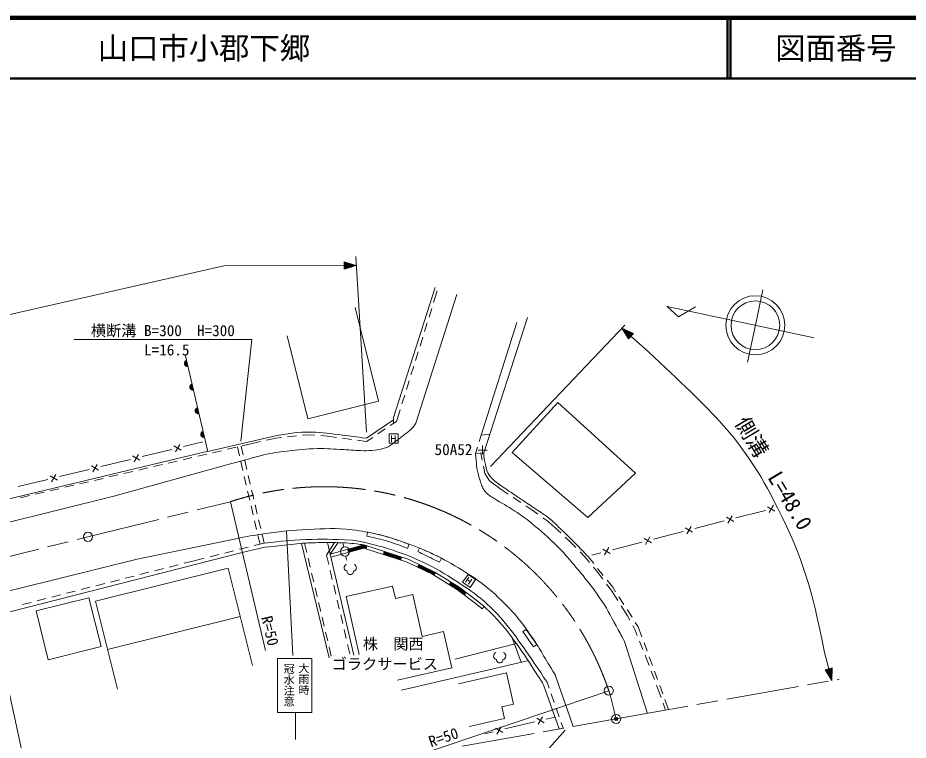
# Model space of a CAD drawing. Units: millimetres, scale not verified. Extents: x 40000 to 680000, y 20000 to 380000.
# Drawn here: x 391872 to 538531, y 260941 to 380000 of the extents above; entities that cross this region are included whole.
import ezdxf
from ezdxf.enums import TextEntityAlignment as Align

# ---------------------------------------------------------------- set-up
doc = ezdxf.new("R2010")
doc.units = ezdxf.units.MM
doc.header["$LTSCALE"] = 1000
doc.header["$PDMODE"] = 32
doc.header["$PDSIZE"] = 500
doc.linetypes.add('CHAIN', pattern=[18.5, 12, -1.5, 3.5, -1.5])
for name, color, linetype, lineweight in [('M-BGD', 7, 'Continuous', 13), ('M-BMK', 2, 'CHAIN', 13), ('M-BMK-SRVR', 3, 'Continuous', 13), ('M-STR-HTXT', 7, 'Continuous', 13), ('M-STR-STRC', 7, 'Continuous', 13), ('M-TTL', 2, 'Continuous', 140), ('M-TTL-LINE', 7, 'Continuous', 50)]:
    doc.layers.add(name, color=color, linetype=linetype, lineweight=lineweight)
doc.layers.add('M-OTRS', color=6, linetype='Continuous')
doc.layers.add('M-TTL-TXT', color=7, linetype='Continuous')
doc.styles.add('@ＭＳ ゴシック', font='')
doc.styles.add('ＭＳ ゴシック', font='')
doc.styles.get('@ＭＳ ゴシック').set_extended_font_data('@MS Gothic')
doc.styles.get('ＭＳ ゴシック').set_extended_font_data('MS Gothic')

# ---------------------------------------------------------------- blocks, each defined once
blk = doc.blocks.new('plus')
at = {"color": 0, "linetype": 'Continuous', "lineweight": -2}
for p, q in [((-1.25, 0), (1.25, 0)), ((0, -1.25), (0, 1.25))]:
    blk.add_line(p, q, dxfattribs=at)

msp = doc.modelspace()

# ---------------------------------------------------------------- linework, layer by layer
at = {"layer": 'M-BGD'}
for p, q in [((460623, 335554), (453740, 314149)), ((464160, 334389), (457420, 313193)), ((460941, 334976), (460347, 333067)), ((451282, 316795), (447453, 332229)), ((460050, 332112), (459605, 330680)), ((498835, 332445), (500678, 330689)), ((475837, 330626), (468609, 308281)), ((459308, 329725), (458862, 328293)), ((474050, 329787), (468181, 311195)), ((436250, 327573), (439640, 313907)), ((458565, 327338), (458120, 325905)), ((423147, 308539), (419457, 324498)), ((457823, 324951), (457377, 323518)), ((457080, 322563), (456634, 321131)), ((456337, 320176), (455892, 318744)), ((439640, 313907), (451282, 316795)), ((455595, 317789), (455149, 316357)), ((454852, 315402), (454258, 313492)), ((473300, 308384), (480808, 316599)), ((480808, 316599), (493603, 304974)), ((453740, 314149), (453743, 313146)), ((449280, 310696), (453741, 313751)), ((454258, 313492), (453230, 312802)), ((423147, 308539), (434333, 311118)), ((436276, 310935), (437769, 311089)), ((438763, 311191), (439648, 311282)), ((440771, 311206), (439648, 311282)), ((442893, 311063), (441769, 311139)), ((444362, 310856), (442893, 311063)), ((452400, 312245), (451155, 311409)), ((468181, 311195), (467876, 310184)), ((468181, 311195), (469609, 311371)), ((417589, 309464), (418796, 308728)), ((418561, 309699), (417824, 308492)), ((419164, 309331), (422371, 310108)), ((428829, 309451), (430248, 309783)), ((430248, 309783), (431835, 310150)), ((432810, 310375), (434397, 310742)), ((434397, 310742), (435282, 310833)), ((446837, 310507), (445352, 310717)), ((449297, 310161), (447828, 310368)), ((450325, 310851), (449297, 310161)), ((387424, 299992), (423232, 308559)), ((411758, 308051), (411021, 306844)), ((412361, 307683), (417221, 308860)), ((421526, 307743), (422986, 308084)), ((423960, 308312), (425420, 308654)), ((426394, 308882), (427855, 309223)), ((428032, 309265), (428366, 307832)), ((429012, 307989), (428675, 309415)), ((467586, 309226), (467281, 308215)), ((467281, 308215), (468609, 308281)), ((468155, 308259), (468376, 307081)), ((473300, 308384), (485766, 297649)), ((405558, 306034), (410418, 307212)), ((410786, 307815), (411993, 307079)), ((416657, 306604), (418118, 306946)), ((419091, 307173), (420552, 307515)), ((426285, 306304), (429392, 307129)), ((428594, 306858), (428934, 305397)), ((429585, 305555), (429241, 307015)), ((398755, 304386), (403614, 305563)), ((403983, 306167), (405190, 305431)), ((404954, 306402), (404218, 305195)), ((407679, 301178), (426285, 306304)), ((409354, 304896), (410815, 305238)), ((411788, 305465), (413249, 305807)), ((414223, 306035), (415683, 306376)), ((468560, 306098), (468781, 304920)), ((391952, 302737), (396811, 303915)), ((397180, 304518), (398387, 303782)), ((398151, 304754), (397415, 303547)), ((404485, 303757), (405946, 304099)), ((406920, 304327), (408380, 304668)), ((429161, 304423), (429502, 302962)), ((430158, 303122), (429814, 304582)), ((468781, 304920), (469558, 303690)), ((469558, 303690), (471482, 302263)), ((493603, 304974), (485766, 297649)), ((397183, 302049), (398643, 302391)), ((399617, 302619), (401077, 302960)), ((402051, 303188), (403512, 303530)), ((430731, 300688), (430387, 302148)), ((471482, 302263), (472631, 301493)), ((389134, 296572), (407679, 301178)), ((392314, 300911), (393775, 301252)), ((394748, 301480), (396209, 301821)), ((429729, 301989), (430070, 300528)), ((473461, 300936), (474707, 300100)), ((430297, 299554), (430638, 298093)), ((431305, 298255), (430961, 299715)), ((475538, 299543), (476686, 298773)), ((515362, 299426), (516580, 298707)), ((516331, 299675), (515612, 298458)), ((516939, 299316), (516965, 299323)), ((476686, 298773), (477515, 298183)), ((509552, 297930), (508833, 296713)), ((510160, 297571), (515003, 298817)), ((430865, 297119), (431206, 295658)), ((431878, 295822), (431534, 297282)), ((478329, 297604), (479158, 297015)), ((479158, 297015), (480400, 295957)), ((503381, 295826), (508224, 297072)), ((508583, 297681), (509801, 296962)), ((432444, 293422), (432107, 294848)), ((449336, 294562), (449483, 295237)), ((480400, 295957), (481293, 295105)), ((496603, 294081), (501445, 295327)), ((501804, 295936), (503022, 295217)), ((502773, 296185), (502054, 294968)), ((411543, 290754), (428342, 294264)), ((430808, 293010), (432444, 293422)), ((431433, 294685), (431767, 293252)), ((443150, 274503), (438624, 293382)), ((439094, 293419), (439455, 291900)), ((444053, 293503), (442727, 291460)), ((442856, 293516), (443323, 291582)), ((443323, 291582), (444620, 293498)), ((482017, 294414), (482910, 293562)), ((482910, 293562), (483767, 292700)), ((489824, 292335), (494666, 293582)), ((495025, 294191), (496243, 293472)), ((495994, 294440), (495275, 293222)), ((387714, 281354), (428818, 291902)), ((425959, 291791), (427413, 292157)), ((428383, 292401), (429838, 292766)), ((428818, 291902), (432539, 292745)), ((443323, 291582), (448887, 293127)), ((443456, 291101), (448876, 292605)), ((445470, 293286), (445562, 292759)), ((446213, 292385), (446347, 291903)), ((446240, 292289), (448885, 293023)), ((448883, 292918), (446267, 292192)), ((446294, 292096), (448880, 292814)), ((448878, 292709), (446320, 291999)), ((448876, 292605), (456002, 290293)), ((448878, 292709), (449264, 292584)), ((449295, 292679), (448880, 292814)), ((448883, 292918), (449326, 292774)), ((449357, 292870), (448885, 293023)), ((448887, 293127), (456189, 290757)), ((449388, 292965), (449233, 292489)), ((452241, 292039), (452087, 291563)), ((452210, 291944), (455064, 291018)), ((456076, 292561), (456335, 293247)), ((457753, 292034), (458028, 292609)), ((484473, 291991), (485330, 291129)), ((488246, 292446), (489464, 291727)), ((489215, 292695), (488496, 291477)), ((392235, 285997), (411543, 290754)), ((419263, 290100), (420929, 290526)), ((420929, 290526), (422564, 290937)), ((423534, 291181), (424989, 291547)), ((439685, 290927), (440032, 289467)), ((442727, 291460), (443100, 289880)), ((443323, 291582), (447239, 274951)), ((445898, 291299), (446006, 290634)), ((452118, 291658), (454971, 290732)), ((452148, 291753), (455002, 290827)), ((452179, 291848), (455033, 290922)), ((454940, 290637), (455095, 291113)), ((456189, 290757), (460560, 288633)), ((461322, 290267), (461666, 290922)), ((485330, 291129), (486062, 290232)), ((486752, 290045), (485835, 291190)), ((486434, 291463), (487887, 291837)), ((404675, 283868), (426547, 289286)), ((414419, 288862), (415872, 289233)), ((416841, 289481), (418294, 289852)), ((426547, 289286), (430520, 273249)), ((456002, 290293), (460319, 288195)), ((457915, 289919), (457696, 289469)), ((460367, 288283), (457740, 289559)), ((457784, 289649), (460415, 288370)), ((460464, 288458), (457827, 289739)), ((457871, 289829), (460512, 288546)), ((486695, 289458), (487427, 288561)), ((488314, 288093), (487377, 289264)), ((409574, 287624), (411028, 287995)), ((411996, 288243), (413450, 288614)), ((440262, 288494), (440609, 287035)), ((443330, 288907), (443674, 287447)), ((460319, 288195), (464280, 285745)), ((460367, 288283), (460443, 288236)), ((460653, 288576), (460390, 288150)), ((460496, 288321), (460415, 288370)), ((460464, 288458), (460548, 288406)), ((460601, 288491), (460512, 288546)), ((460560, 288633), (464562, 286158)), ((487427, 288561), (488238, 287478)), ((313188, 266437), (392235, 285997)), ((402308, 285767), (403761, 286138)), ((404730, 286386), (406183, 286757)), ((407152, 287005), (408605, 287376)), ((440839, 286062), (441186, 284602)), ((443904, 286474), (444248, 285014)), ((445944, 284599), (453615, 286336)), ((453615, 286336), (454076, 284301)), ((463205, 286998), (462942, 286573)), ((464336, 285828), (462995, 286658)), ((463047, 286743), (464393, 285910)), ((464449, 285993), (463100, 286828)), ((463152, 286913), (464506, 286076)), ((464449, 285993), (465601, 285128)), ((465661, 285208), (464506, 286076)), ((464562, 286158), (467529, 283929)), ((488837, 286677), (489648, 285594)), ((489856, 286168), (488939, 287313)), ((490341, 285413), (489856, 286168)), ((397464, 284529), (398917, 284900)), ((399886, 285148), (401339, 285519)), ((448103, 275067), (445944, 284599)), ((454076, 284301), (456928, 284947)), ((456928, 284947), (458489, 278056)), ((464280, 285745), (467220, 283536)), ((464336, 285828), (465481, 284968)), ((465541, 285048), (464393, 285910)), ((465721, 285288), (465421, 284888)), ((489648, 285594), (490698, 283945)), ((491693, 283310), (490882, 284572)), ((392619, 283291), (394073, 283662)), ((394881, 282244), (403587, 284421)), ((395041, 283910), (396495, 284281)), ((403587, 284421), (405596, 276384)), ((408265, 269378), (404675, 283868)), ((441416, 283629), (441763, 282170)), ((444478, 284041), (444823, 282581)), ((467220, 283536), (468371, 282594)), ((467529, 283929), (468687, 282981)), ((491235, 283101), (492285, 281452)), ((396890, 274207), (394881, 282244)), ((445052, 281608), (445397, 280148)), ((468687, 282981), (468382, 282583)), ((493044, 281207), (492233, 282468)), ((428517, 281331), (406646, 275913)), ((441993, 281197), (442340, 279737)), ((492285, 281452), (492691, 280709)), ((494070, 279611), (493585, 280365)), ((442570, 278764), (442916, 277305)), ((445626, 279174), (445971, 277715)), ((458489, 278056), (462003, 278852)), ((462003, 278852), (463361, 272858)), ((475071, 278834), (475620, 279213)), ((475071, 278834), (476787, 276345)), ((475620, 279213), (477337, 276725)), ((493170, 279831), (493575, 279087)), ((493575, 279087), (493914, 278217)), ((494676, 277960), (494070, 279611)), ((474774, 273786), (473275, 277831)), ((495614, 265369), (491801, 277220)), ((494278, 277285), (494822, 275888)), ((405596, 276384), (396890, 274207)), ((443147, 276332), (443508, 274813)), ((446201, 276741), (446573, 275162)), ((463918, 274274), (474010, 276851)), ((476787, 276345), (477337, 276725)), ((495537, 275613), (495020, 277021)), ((495185, 274956), (495524, 274085)), ((496399, 273266), (495882, 274674)), ((463361, 272858), (454402, 270828)), ((455044, 269166), (475845, 274037)), ((495524, 274085), (495840, 273256)), ((464457, 270222), (472367, 272024)), ((472367, 272024), (473535, 266898)), ((483347, 263190), (480383, 271690)), ((496196, 272321), (496730, 270919)), ((497261, 270920), (496744, 272328)), ((478469, 270093), (481067, 262826)), ((479040, 270494), (479379, 269528)), ((497086, 269985), (497402, 269155)), ((498122, 268573), (497605, 269981)), ((479709, 268584), (480205, 267168)), ((497402, 269155), (497817, 267995)), ((498154, 267054), (498569, 265894)), ((499073, 265983), (498467, 267634)), ((473535, 266898), (471595, 266456)), ((471595, 266456), (472033, 264534)), ((480535, 266224), (481031, 264808)), ((472033, 264534), (466212, 263207)), ((478547, 263805), (477343, 264548)), ((477574, 263575), (478316, 264778)), ((480377, 264753), (478918, 264407)), ((471735, 262191), (470532, 262933)), ((470763, 261960), (471505, 263164)), ((476972, 263946), (472107, 262793)), ((481361, 263865), (481700, 262898)), ((470161, 262331), (468802, 262009))]:
    msp.add_line(p, q, dxfattribs=at)
msp.add_circle((445767, 292038), 750, dxfattribs=at)
for centre, radius, start, end in [((419794, 323036), 500, 103.01975, 283.01975), ((419794, 323036), 400, 103.01975, 283.01975), ((419794, 323036), 300, 103.01975, 283.01975), ((419794, 323036), 200, 103.01975, 283.01975), ((419794, 323036), 100, 103.01975, 283.01975), ((419794, 323036), 100, 103.01975, 283.01975), ((420696, 319139), 500, 103.01975, 283.01975), ((420696, 319139), 400, 103.01975, 283.01975), ((420696, 319139), 300, 103.01975, 283.01975), ((420696, 319139), 200, 103.01975, 283.01975), ((420696, 319139), 100, 103.01975, 283.01975), ((420696, 319139), 100, 103.01975, 283.01975), ((421597, 315242), 500, 103.01975, 283.01975), ((421597, 315242), 400, 103.01975, 283.01975), ((421597, 315242), 300, 103.01975, 283.01975), ((421597, 315242), 200, 103.01975, 283.01975), ((421597, 315242), 100, 103.01975, 283.01975), ((421597, 315242), 100, 103.01975, 283.01975), ((422498, 311345), 500, 103.01975, 283.01975), ((422498, 311345), 400, 103.01975, 283.01975), ((422498, 311345), 300, 103.01975, 283.01975), ((422498, 311345), 200, 103.01975, 283.01975), ((422498, 311345), 100, 103.01975, 283.01975), ((422498, 311345), 100, 103.01975, 283.01975), ((446238, 289375), 599, 113.44836, 257.2818), ((447041, 289375), 599, 282.7182, 66.55164), ((446639, 288759), 534, 176.52859, 3.47141), ((470848, 274823), 599, 113.44836, 257.2818), ((471651, 274823), 599, 282.7182, 66.55164), ((471250, 274206), 534, 176.52859, 3.47141)]:
    msp.add_arc(centre, radius, start, end, dxfattribs=at)
for points, knots in [([(457420, 313193), (457166, 312771), (457065, 312627), (456784, 312307), (456403, 311871), (456098, 311718), (455644, 311359), (455064, 310900), (454727, 310660), (454134, 310218), (453642, 309852), (453414, 309571), (452870, 309288), (452551, 309122), (452341, 309098), (451992, 309007), (451492, 308875), (451208, 308797), (450693, 308743), (449963, 308668), (449550, 308647), (448815, 308656), (447518, 308671), (446794, 308771), (445498, 308831), (443825, 308909), (442888, 309023), (441215, 308989), (439269, 308950), (438179, 308838), (436247, 308603), (434729, 308418), (433876, 308298), (432385, 307954), (431204, 307680), (430792, 307564), (429392, 307129)], [0, 0, 0, 0, 1, 1, 1, 2, 2, 2, 3, 3, 3, 4, 4, 4, 5, 5, 5, 6, 6, 6, 7, 7, 7, 8, 8, 8, 9, 9, 9, 10, 10, 10, 11, 11, 11, 12, 12, 12, 12]), ([(434333, 311118), (436990, 311561), (437877, 311732), (440167, 311718), (442200, 311706), (443329, 311467), (445348, 311226), (446886, 311043), (447390, 310975), (449280, 310696)], [0, 0, 0, 0, 1, 1, 1, 2, 2, 2, 3, 3, 3, 3]), ([(467281, 308215), (467427, 306425), (467397, 305825), (467814, 304365), (467956, 303869), (468038, 303591), (468222, 303109), (468349, 302774), (468411, 302577), (468608, 302278), (468835, 301931), (468998, 301757), (469298, 301470), (469637, 301146), (469908, 301065), (470305, 300815), (471637, 299974), (472422, 299564), (473745, 298709), (474838, 298002), (475426, 297563), (476436, 296743), (478186, 295323), (479148, 294495), (480731, 292893), (482781, 290819), (483784, 289516), (485623, 287252), (486489, 286187), (486931, 285554), (487706, 284420), (488888, 282690), (489393, 281619), (490409, 279786), (490962, 278789), (491141, 278465), (491801, 277220)], [0, 0, 0, 0, 1, 1, 1, 2, 2, 2, 3, 3, 3, 4, 4, 4, 5, 5, 5, 6, 6, 6, 7, 7, 7, 8, 8, 8, 9, 9, 9, 10, 10, 10, 11, 11, 11, 12, 12, 12, 12]), ([(468609, 308281), (468680, 307487), (468700, 307237), (468845, 306583), (468984, 305958), (469031, 305585), (469318, 305013), (469540, 304574), (469734, 304361), (470071, 304003), (470422, 303629), (470595, 303509), (471081, 303165)], [0, 0, 0, 0, 1, 1, 1, 2, 2, 2, 3, 3, 3, 4, 4, 4, 4]), ([(471081, 303165), (471741, 302710), (471908, 302596), (472439, 302234), (473371, 301597), (473895, 301243), (474832, 300614), (475737, 300007), (476253, 299680), (477154, 299066), (478097, 298423), (478661, 298108), (479546, 297386), (480130, 296908), (480403, 296578), (480951, 296061), (481457, 295583), (481747, 295321), (482247, 294838), (482813, 294290), (483126, 293978), (483678, 293415), (484188, 292895), (484460, 292590), (484969, 292069), (485305, 291724), (485413, 291615), (485835, 291190)], [0, 0, 0, 0, 1, 1, 1, 2, 2, 2, 3, 3, 3, 4, 4, 4, 5, 5, 5, 6, 6, 6, 7, 7, 7, 8, 8, 8, 9, 9, 9, 9]), ([(428342, 294264), (430374, 294657), (430943, 294745), (432621, 294990), (435361, 295390), (436910, 295576), (439677, 295675), (442514, 295776), (444129, 295981), (446944, 295622), (450110, 295219), (451879, 294789), (454896, 293753), (458527, 292506), (460545, 291654), (463848, 289698), (467055, 287799), (468851, 286622), (471510, 284011), (473526, 282032), (474556, 280799), (476171, 278481), (476967, 277339), (477256, 276927), (478107, 275488)], [0, 0, 0, 0, 1, 1, 1, 2, 2, 2, 3, 3, 3, 4, 4, 4, 5, 5, 5, 6, 6, 6, 7, 7, 7, 8, 8, 8, 8]), ([(449500, 295232), (451199, 294873), (451694, 294773), (453068, 294358), (454353, 293970), (454794, 293802), (456307, 293211)], [0, 0, 0, 0, 1, 1, 1, 2, 2, 2, 2]), ([(432444, 293422), (435662, 293793), (436592, 293887), (439263, 293999), (442284, 294126), (443342, 294068), (447004, 293920)], [0, 0, 0, 0, 1, 1, 1, 2, 2, 2, 2]), ([(432539, 292745), (434660, 292959), (435195, 293010), (436896, 293192), (437606, 293268), (438002, 293330), (438713, 293389), (439738, 293475), (440316, 293475), (441345, 293500), (442253, 293523), (442763, 293519), (443671, 293507), (444560, 293496), (445059, 293506), (445946, 293448), (446627, 293404), (447008, 293361), (447687, 293282), (448156, 293227), (448309, 293208), (448887, 293127)], [0, 0, 0, 0, 1, 1, 1, 2, 2, 2, 3, 3, 3, 4, 4, 4, 5, 5, 5, 6, 6, 6, 7, 7, 7, 7]), ([(447004, 293920), (449794, 293363), (450641, 293200), (452903, 292489), (455075, 291806), (456280, 291359), (458345, 290400), (460762, 289276), (462036, 288471), (464278, 287030), (466061, 285883), (467069, 285230), (468666, 283835), (470163, 282527), (470927, 281701), (472212, 280184), (473628, 278512), (474279, 277460), (475547, 275673), (476959, 273683), (477395, 273008), (479040, 270494)], [0, 0, 0, 0, 1, 1, 1, 2, 2, 2, 3, 3, 3, 4, 4, 4, 5, 5, 5, 6, 6, 6, 7, 7, 7, 7]), ([(449336, 294562), (451018, 294206), (451509, 294107), (452870, 293696), (454142, 293312), (454579, 293146), (456076, 292561)], [0, 0, 0, 0, 1, 1, 1, 2, 2, 2, 2]), ([(457753, 292034), (458760, 291552), (459019, 291430), (459824, 291028), (460411, 290735), (460598, 290640), (461322, 290267)], [0, 0, 0, 0, 1, 1, 1, 2, 2, 2, 2]), ([(458028, 292609), (459052, 292163), (459322, 292049), (460140, 291663), (460739, 291381), (460933, 291287), (461666, 290922)], [0, 0, 0, 0, 1, 1, 1, 2, 2, 2, 2]), ([(468687, 282981), (469973, 281773), (470350, 281404), (471324, 280309), (472461, 279031), (473000, 278231), (474010, 276851), (475361, 275004), (476044, 273916), (477275, 271989), (477746, 271251), (477901, 271014), (478469, 270093)], [0, 0, 0, 0, 1, 1, 1, 2, 2, 2, 3, 3, 3, 4, 4, 4, 4])]:
    msp.add_open_spline(points, degree=3, knots=knots, dxfattribs=at)
msp.add_open_spline([(480383, 271690), (479245, 273589), (479245, 273589), (478107, 275488)], degree=3, dxfattribs=at)
at = {"layer": 'M-BMK'}
for p, q in [((403428, 294456), (426888, 300249)), ((311818, 271839), (403428, 294456)), ((490422, 264447), (527163, 270973)), ((489451, 268396), (490422, 264447)), ((465088, 259947), (490422, 264447))]:
    msp.add_line(p, q, dxfattribs=at)
msp.add_arc((442325, 253202), 49516, 17.86951, 108.16518, dxfattribs=at)
at = {"layer": 'M-BMK-SRVR'}
for p, q in [((513362, 329335), (514607, 335151)), ((523024, 327267), (498835, 332445)), ((500678, 330689), (503522, 332339)), ((513362, 329335), (512062, 323263)), ((426888, 300249), (432678, 275724)), ((459033, 258867), (489218, 269101))]:
    msp.add_line(p, q, dxfattribs=at)
for centre, radius in [((513362, 329335), 4866), ((513362, 329335), 4017), ((403428, 294456), 750), ((489216, 269108), 750), ((490422, 264447), 750)]:
    msp.add_circle(centre, radius, dxfattribs=at)
at = {"layer": 'M-OTRS'}
msp.add_point((490422, 264447), dxfattribs=at)
at = {"layer": 'M-STR-HTXT'}
for p, q in [((449315, 311724), (447524, 340634)), ((303863, 311367), (425801, 339132)), ((425801, 339132), (445615, 339167)), ((445614, 339767), (445616, 338567)), ((447615, 339171), (445614, 339767)), ((446014, 339648), (445614, 339647)), ((445614, 339527), (446414, 339528)), ((446814, 339409), (445614, 339407)), ((445615, 339287), (447215, 339290)), ((447615, 339171), (445615, 339167)), ((445615, 339047), (447215, 339050)), ((446815, 338929), (445615, 338927)), ((445615, 338807), (446415, 338808)), ((447615, 339171), (445616, 338567)), ((446016, 338688), (445616, 338687)), ((469730, 306040), (491873, 329368)), ((491368, 328836), (492472, 327064)), ((491368, 328836), (493265, 327965)), ((491368, 328836), (492869, 327515)), ((492948, 327605), (491747, 328662)), ((492790, 327424), (491589, 328482)), ((491810, 328127), (492710, 327334)), ((492631, 327244), (492031, 327773)), ((492127, 328488), (493028, 327695)), ((492252, 327419), (492552, 327154)), ((492472, 327064), (493265, 327965)), ((493107, 327785), (492506, 328313)), ((492869, 327515), (495714, 325010)), ((492886, 328139), (493186, 327875)), ((430443, 326985), (401111, 326985)), ((428599, 310239), (430443, 326985)), ((388989, 275743), (395781, 244198)), ((525455, 272694), (524743, 275404)), ((526035, 272846), (524875, 272541)), ((526021, 272429), (525919, 272816)), ((525963, 270760), (526035, 272846)), ((525963, 270760), (524875, 272541)), ((525092, 272185), (524991, 272572)), ((525107, 272602), (525310, 271829)), ((525528, 271472), (525223, 272633)), ((525339, 272663), (525745, 271116)), ((525963, 270760), (525455, 272694)), ((525571, 272724), (525978, 271177)), ((525992, 271594), (525687, 272755)), ((525803, 272785), (526006, 272012)), ((482011, 262610), (461485, 239337))]:
    msp.add_line(p, q, dxfattribs=at)
msp.add_open_spline([(495714, 325010), (506258, 314958), (511171, 310984), (516965, 299323), (521336, 290525), (522600, 286183), (524743, 275404)], degree=3, knots=[0, 0, 0, 0, 1, 1, 1, 2, 2, 2, 2], dxfattribs=at)
at = {"layer": 'M-STR-STRC'}
for p, q in [((453034, 311434), (454537, 311434)), ((453034, 309871), (453034, 311434)), ((453422, 311154), (453422, 310135)), ((454015, 311154), (454015, 310135)), ((454537, 311434), (454537, 309871)), ((454537, 309871), (453034, 309871)), ((453422, 310644), (454015, 310644)), ((436104, 295386), (437180, 274912)), ((465129, 286998), (466033, 288273)), ((466188, 287820), (465598, 286988)), ((466033, 288273), (467259, 287403)), ((466671, 287477), (466081, 286646)), ((466355, 286128), (465129, 286998)), ((465893, 287404), (466376, 287061)), ((467259, 287403), (466355, 286128)), ((434665, 274418), (434665, 265511)), ((434665, 274418), (440307, 274418)), ((440307, 274418), (440307, 265511)), ((434665, 265511), (440307, 265511)), ((437605, 265511), (437605, 261072))]:
    msp.add_line(p, q, dxfattribs=at)
at = {"layer": 'M-TTL'}
msp.add_line((680000, 380000), (40000, 380000), dxfattribs=at)
at = {"layer": 'M-TTL-LINE'}
for p, q in [((508747, 380000), (508747, 370000)), ((509247, 380000), (509247, 370000)), ((40000, 370000), (680000, 370000))]:
    msp.add_line(p, q, dxfattribs=at)

# ---------------------------------------------------------------- block references
at = {"layer": 'M-BMK-SRVR', "xscale": 600, "yscale": 600}
msp.add_blockref('plus', (468432, 308751), dxfattribs=at)

# ---------------------------------------------------------------- texts
at = {"layer": 'M-BGD', "style": 'ＭＳ ゴシック'}
for s, p in [('株\u3000関西', (448718, 275357)), ('ゴラクサービス', (443564, 272039))]:
    msp.add_text(s, height=1833, dxfattribs=at).set_placement(p, align=Align.BOTTOM_LEFT)
at = {"layer": 'M-BMK-SRVR', "style": 'ＭＳ ゴシック'}
msp.add_text('50A52', height=1833, dxfattribs=at).set_placement((460521, 307384), align=Align.BOTTOM_LEFT)
for rotation, p in [(283.284, (431418, 281061)), (18.73, (460098, 259228))]:
    msp.add_text('R=50', height=1833, rotation=rotation, dxfattribs=at).set_placement(p, align=Align.BOTTOM_LEFT)
at = {"layer": 'M-STR-HTXT', "style": 'ＭＳ ゴシック'}
msp.add_text('横断溝 B=300\u3000H=300', height=1833, dxfattribs=at).set_placement((403905, 326985), align=Align.BOTTOM_LEFT)
msp.add_text('L=16.5', height=1833, dxfattribs=at).set_placement((416406, 325272), align=Align.MIDDLE_CENTER)
msp.add_text('側溝\u3000L=48.0', height=2566, rotation=300.87, dxfattribs=at).set_placement((509247, 312883), align=Align.BOTTOM_LEFT)
at = {"layer": 'M-STR-STRC', "style": '@ＭＳ ゴシック'}
for s, p in [('冠水注意', (435474, 266422)), ('大雨時', (437901, 268308))]:
    msp.add_text(s, height=1320, rotation=270, dxfattribs=at).set_placement(p, align=Align.BOTTOM_RIGHT)
at = {"layer": 'M-TTL-TXT', "style": 'ＭＳ ゴシック'}
msp.add_text('山口市小郡下郷', height=3666, dxfattribs=at).set_placement((405024, 375000), align=Align.MIDDLE_LEFT)
msp.add_text('図面番号', height=3666, dxfattribs=at).set_placement((526622, 375000), align=Align.MIDDLE_CENTER)

doc.saveas('drawing.dxf')
